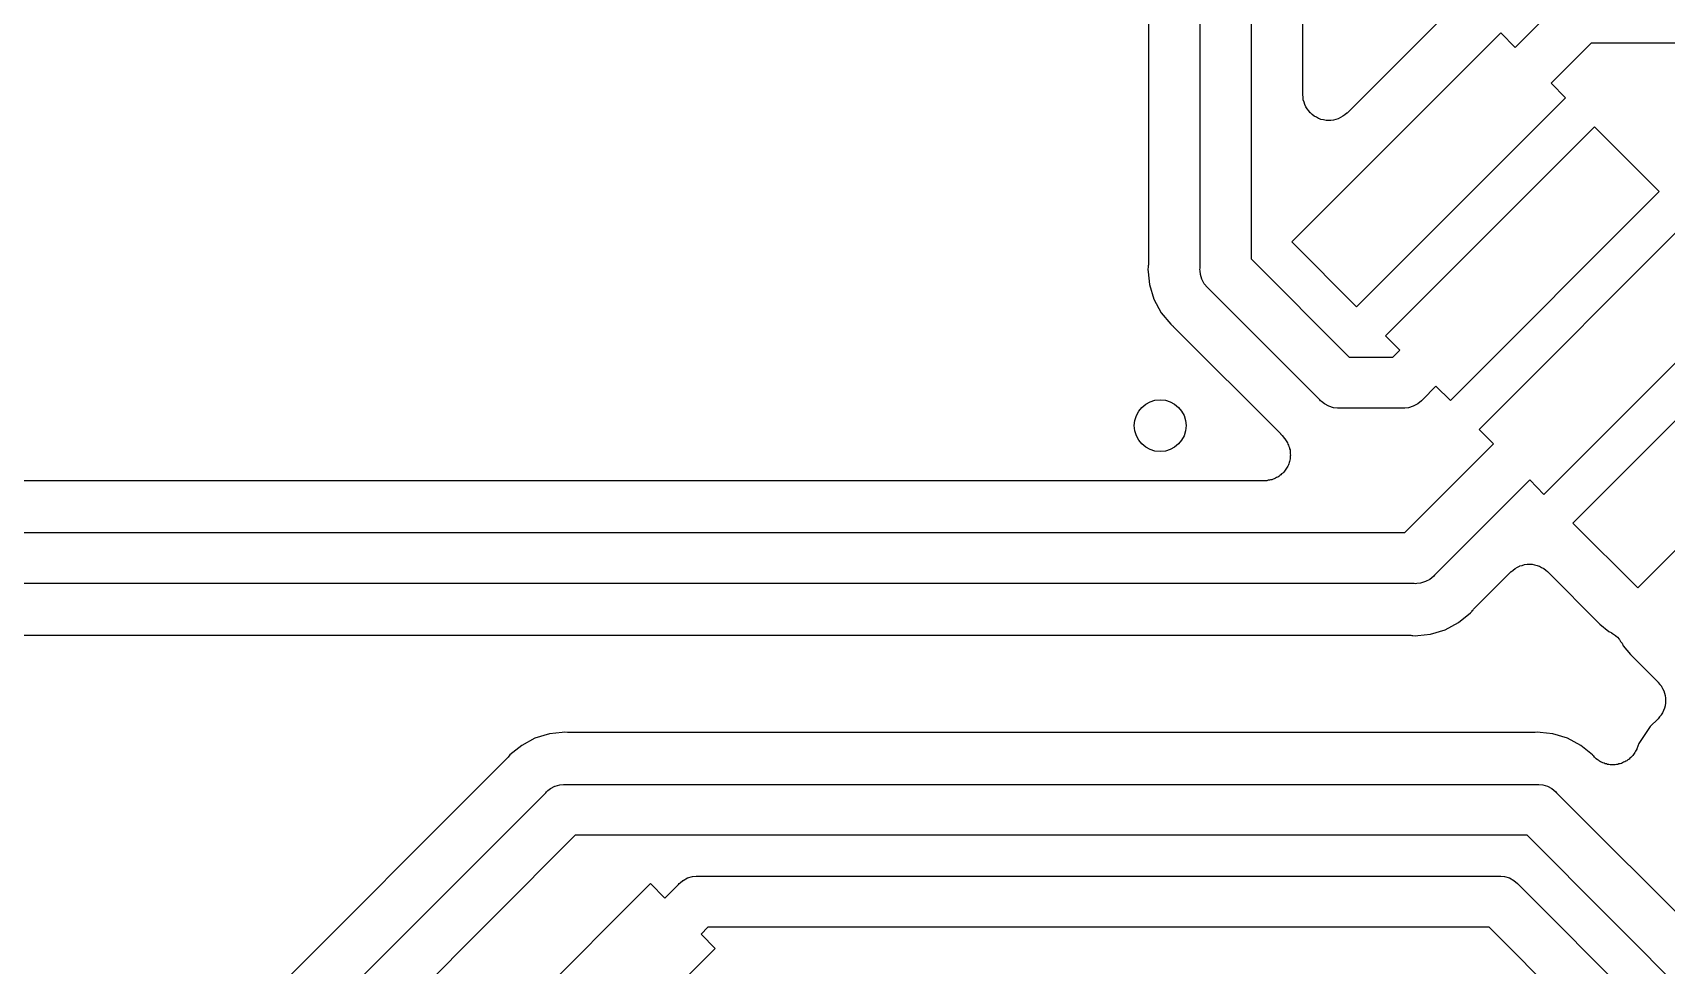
# Model space of a CAD drawing. Extents: x 150.4 to 195, y -135.4 to -96.2.
# Drawn here: x 161.87 to 169.88, y -118.75 to -114.17 of the extents above; entities that cross this region are included whole.
import ezdxf

# ---------------------------------------------------------------- set-up
doc = ezdxf.new("R2010")
doc.units = 0
doc.header["$MEASUREMENT"] = 0
doc.layers.add('BLACK', color=7, linetype='CONTINUOUS')

msp = doc.modelspace()

# ---------------------------------------------------------------- linework, layer by layer
at = {"layer": 'BLACK', "linetype": 'CONTINUOUS'}
for p, q in [((167.596, -115.328), (167.596, -112.073)), ((167.846, -112.118), (167.846, -115.282)), ((168.1, -114.477), (168.1, -112.276)), ((167.342, -113.087), (167.342, -115.309)), ((168.886, -113.998), (168.317, -114.567)), ((169.142, -114.245), (169.371, -114.016)), ((168.046, -115.199), (169.071, -114.174)), ((169.071, -114.174), (169.142, -114.245)), ((169.515, -114.225), (169.319, -114.421)), ((177.961, -114.225), (169.515, -114.225)), ((169.319, -114.421), (169.389, -114.492)), ((168.101, -114.489), (168.1, -114.477)), ((168.102, -114.501), (168.101, -114.489)), ((168.102, -114.502), (168.102, -114.501)), ((168.102, -114.501), (168.102, -114.501)), ((168.106, -114.513), (168.102, -114.502)), ((168.109, -114.525), (168.106, -114.513)), ((168.115, -114.536), (168.109, -114.525)), ((168.109, -114.525), (168.109, -114.525)), ((168.109, -114.525), (168.109, -114.525)), ((168.121, -114.547), (168.115, -114.536)), ((168.129, -114.557), (168.121, -114.547)), ((168.121, -114.547), (168.121, -114.547)), ((168.121, -114.547), (168.121, -114.547)), ((169.389, -114.492), (168.364, -115.517)), ((168.136, -114.566), (168.129, -114.557)), ((168.137, -114.566), (168.136, -114.566)), ((168.146, -114.574), (168.137, -114.566)), ((168.137, -114.566), (168.137, -114.566)), ((168.156, -114.582), (168.146, -114.574)), ((168.167, -114.588), (168.156, -114.582)), ((168.156, -114.582), (168.156, -114.582)), ((168.156, -114.582), (168.156, -114.582)), ((168.177, -114.594), (168.167, -114.588)), ((168.178, -114.594), (168.177, -114.594)), ((168.189, -114.598), (168.178, -114.594)), ((168.178, -114.594), (168.178, -114.594)), ((168.201, -114.601), (168.189, -114.598)), ((168.214, -114.603), (168.201, -114.601)), ((168.201, -114.601), (168.201, -114.601)), ((168.201, -114.601), (168.201, -114.601)), ((168.226, -114.604), (168.214, -114.603)), ((168.238, -114.603), (168.226, -114.604)), ((168.226, -114.604), (168.226, -114.604)), ((168.226, -114.604), (168.226, -114.604)), ((168.25, -114.602), (168.238, -114.603)), ((168.251, -114.602), (168.25, -114.602)), ((168.25, -114.602), (168.25, -114.602)), ((168.262, -114.598), (168.251, -114.602)), ((168.274, -114.595), (168.262, -114.598)), ((168.285, -114.589), (168.274, -114.595)), ((168.274, -114.595), (168.274, -114.595)), ((168.274, -114.595), (168.274, -114.595)), ((168.296, -114.583), (168.285, -114.589)), ((168.306, -114.576), (168.296, -114.583)), ((168.296, -114.583), (168.296, -114.583)), ((168.296, -114.583), (168.296, -114.583)), ((168.315, -114.568), (168.306, -114.576)), ((168.316, -114.568), (168.315, -114.568)), ((168.317, -114.567), (168.316, -114.568)), ((168.316, -114.568), (168.316, -114.568)), ((168.316, -114.568), (168.316, -114.568)), ((168.506, -115.659), (169.531, -114.634)), ((169.531, -114.634), (169.849, -114.952)), ((169.849, -114.952), (168.824, -115.977)), ((168.965, -116.119), (169.99, -115.093)), ((168.364, -115.517), (168.046, -115.199)), ((167.341, -115.322), (167.34, -115.334)), ((167.34, -115.334), (167.341, -115.346)), ((167.342, -115.311), (167.341, -115.316)), ((167.341, -115.316), (167.341, -115.322)), ((167.341, -115.346), (167.341, -115.346)), ((167.341, -115.346), (167.347, -115.408)), ((167.342, -115.309), (167.342, -115.311)), ((167.595, -115.334), (167.596, -115.328)), ((167.596, -115.34), (167.595, -115.334)), ((167.598, -115.358), (167.596, -115.34)), ((167.596, -115.34), (167.596, -115.34)), ((167.846, -115.282), (168.327, -115.764)), ((167.347, -115.408), (167.369, -115.48)), ((167.605, -115.382), (167.598, -115.358)), ((167.616, -115.404), (167.605, -115.382)), ((167.632, -115.423), (167.616, -115.404)), ((167.637, -115.427), (167.632, -115.423)), ((168.183, -115.973), (167.637, -115.427)), ((170.309, -115.411), (169.283, -116.437)), ((167.369, -115.48), (167.404, -115.546)), ((167.404, -115.546), (167.452, -115.603)), ((169.425, -116.578), (170.45, -115.553)), ((167.452, -115.603), (167.461, -115.611)), ((167.461, -115.611), (167.463, -115.612)), ((167.463, -115.612), (167.466, -115.616)), ((167.466, -115.616), (167.471, -115.62)), ((167.471, -115.62), (167.99, -116.139)), ((168.576, -115.73), (168.506, -115.659)), ((168.542, -115.764), (168.576, -115.73)), ((168.327, -115.764), (168.542, -115.764)), ((168.753, -115.906), (168.687, -115.973)), ((168.824, -115.977), (168.753, -115.906)), ((170.768, -115.871), (169.743, -116.896)), ((168.187, -115.978), (168.183, -115.973)), ((168.192, -115.981), (168.187, -115.978)), ((168.206, -115.993), (168.192, -115.981)), ((168.192, -115.981), (168.192, -115.981)), ((168.683, -115.978), (168.664, -115.993)), ((168.687, -115.973), (168.683, -115.978)), ((168.228, -116.005), (168.206, -115.993)), ((168.251, -116.012), (168.228, -116.005)), ((168.27, -116.014), (168.251, -116.012)), ((168.276, -116.014), (168.27, -116.014)), ((168.27, -116.014), (168.27, -116.014)), ((168.282, -116.014), (168.276, -116.014)), ((168.588, -116.014), (168.282, -116.014)), ((168.594, -116.014), (168.588, -116.014)), ((168.6, -116.014), (168.594, -116.014)), ((168.618, -116.012), (168.6, -116.014)), ((168.6, -116.014), (168.6, -116.014)), ((168.642, -116.005), (168.618, -116.012)), ((168.664, -115.993), (168.642, -116.005)), ((167.99, -116.139), (167.991, -116.14)), ((167.991, -116.14), (167.995, -116.145)), ((167.995, -116.145), (167.999, -116.148)), ((167.999, -116.148), (168.01, -116.163)), ((169.036, -116.189), (168.965, -116.119)), ((168.01, -116.163), (168.011, -116.164)), ((168.011, -116.164), (168.015, -116.169)), ((168.015, -116.169), (168.018, -116.174)), ((168.018, -116.174), (168.021, -116.179)), ((168.021, -116.179), (168.025, -116.185)), ((168.025, -116.185), (168.027, -116.19)), ((168.027, -116.19), (168.03, -116.196)), ((168.03, -116.196), (168.032, -116.202)), ((168.032, -116.202), (168.034, -116.208)), ((168.034, -116.208), (168.035, -116.214)), ((168.035, -116.214), (168.037, -116.219)), ((168.037, -116.219), (168.037, -116.226)), ((168.037, -116.226), (168.038, -116.232)), ((168.601, -116.624), (169.036, -116.189)), ((168.02, -116.309), (168.017, -116.314)), ((168.023, -116.304), (168.02, -116.309)), ((168.026, -116.298), (168.023, -116.304)), ((168.029, -116.292), (168.026, -116.298)), ((168.031, -116.287), (168.029, -116.292)), ((168.033, -116.281), (168.031, -116.287)), ((168.034, -116.275), (168.033, -116.281)), ((168.036, -116.269), (168.034, -116.275)), ((168.037, -116.263), (168.036, -116.269)), ((168.038, -116.257), (168.037, -116.263)), ((168.038, -116.232), (168.038, -116.238)), ((168.038, -116.238), (168.039, -116.244)), ((168.039, -116.244), (168.038, -116.25)), ((168.038, -116.25), (168.038, -116.257)), ((167.912, -116.37), (161.058, -116.37)), ((167.918, -116.37), (167.912, -116.37)), ((167.924, -116.37), (167.918, -116.37)), ((167.93, -116.368), (167.924, -116.37)), ((167.937, -116.368), (167.93, -116.368)), ((167.942, -116.366), (167.937, -116.368)), ((167.948, -116.365), (167.942, -116.366)), ((167.954, -116.362), (167.948, -116.365)), ((167.96, -116.361), (167.954, -116.362)), ((167.966, -116.358), (167.96, -116.361)), ((167.971, -116.355), (167.966, -116.358)), ((167.977, -116.352), (167.971, -116.355)), ((167.982, -116.349), (167.977, -116.352)), ((167.987, -116.345), (167.982, -116.349)), ((167.992, -116.342), (167.987, -116.345)), ((167.996, -116.337), (167.992, -116.342)), ((168.001, -116.333), (167.996, -116.337)), ((168.005, -116.329), (168.001, -116.333)), ((168.01, -116.324), (168.005, -116.329)), ((168.013, -116.319), (168.01, -116.324)), ((168.017, -116.314), (168.013, -116.319)), ((169.213, -116.366), (168.746, -116.833)), ((169.283, -116.437), (169.213, -116.366)), ((160.713, -116.624), (168.601, -116.624)), ((169.743, -116.896), (169.425, -116.578)), ((169.153, -116.794), (169.163, -116.789)), ((169.163, -116.789), (169.164, -116.788)), ((169.164, -116.788), (169.176, -116.785)), ((169.164, -116.788), (169.164, -116.788)), ((169.176, -116.785), (169.187, -116.781)), ((169.187, -116.781), (169.188, -116.781)), ((169.188, -116.781), (169.2, -116.78)), ((169.188, -116.781), (169.188, -116.781)), ((169.2, -116.78), (169.212, -116.779)), ((169.212, -116.779), (169.212, -116.779)), ((169.212, -116.779), (169.213, -116.779)), ((169.213, -116.779), (169.225, -116.78)), ((169.225, -116.78), (169.236, -116.782)), ((169.236, -116.782), (169.237, -116.782)), ((169.237, -116.782), (169.237, -116.782)), ((169.237, -116.782), (169.249, -116.785)), ((169.249, -116.785), (169.26, -116.789)), ((169.26, -116.789), (169.261, -116.789)), ((169.261, -116.789), (169.261, -116.789)), ((169.261, -116.789), (169.271, -116.795)), ((168.677, -116.872), (168.659, -116.874)), ((168.701, -116.865), (168.677, -116.872)), ((168.723, -116.854), (168.701, -116.865)), ((168.742, -116.838), (168.723, -116.854)), ((168.746, -116.833), (168.742, -116.838)), ((168.938, -117), (169.122, -116.816)), ((169.122, -116.816), (169.123, -116.815)), ((169.122, -116.816), (169.122, -116.816)), ((169.122, -116.816), (169.122, -116.816)), ((169.122, -116.816), (169.122, -116.816)), ((169.123, -116.815), (169.132, -116.808)), ((169.132, -116.808), (169.141, -116.8)), ((169.141, -116.8), (169.142, -116.8)), ((169.142, -116.8), (169.153, -116.794)), ((169.142, -116.8), (169.142, -116.8)), ((169.271, -116.795), (169.282, -116.801)), ((169.282, -116.801), (169.282, -116.801)), ((169.282, -116.801), (169.283, -116.801)), ((169.283, -116.801), (169.292, -116.809)), ((169.292, -116.809), (169.301, -116.816)), ((169.301, -116.816), (169.558, -117.073)), ((168.647, -116.874), (160.668, -116.874)), ((168.653, -116.875), (168.647, -116.874)), ((168.659, -116.874), (168.653, -116.875)), ((168.659, -116.874), (168.659, -116.874)), ((168.864, -117.066), (168.922, -117.018)), ((168.922, -117.018), (168.93, -117.009)), ((168.93, -117.009), (168.931, -117.007)), ((168.931, -117.007), (168.935, -117.004)), ((168.935, -117.004), (168.938, -117)), ((168.727, -117.123), (168.799, -117.101)), ((168.799, -117.101), (168.864, -117.066)), ((169.558, -117.073), (169.601, -117.109)), ((169.601, -117.109), (169.613, -117.115)), ((160.686, -117.128), (168.628, -117.128)), ((168.628, -117.128), (168.63, -117.128)), ((168.63, -117.128), (168.635, -117.129)), ((168.635, -117.129), (168.64, -117.129)), ((168.64, -117.129), (168.653, -117.13)), ((168.653, -117.13), (168.665, -117.129)), ((168.665, -117.129), (168.727, -117.123)), ((168.665, -117.129), (168.665, -117.129)), ((169.613, -117.115), (169.614, -117.115)), ((169.614, -117.115), (169.614, -117.115)), ((169.614, -117.115), (169.614, -117.115)), ((169.614, -117.115), (169.615, -117.116)), ((169.615, -117.116), (169.625, -117.123)), ((169.625, -117.123), (169.634, -117.129)), ((169.634, -117.129), (169.635, -117.13)), ((169.635, -117.13), (169.635, -117.13)), ((169.635, -117.13), (169.644, -117.138)), ((169.644, -117.138), (169.652, -117.147)), ((169.652, -117.147), (169.652, -117.147)), ((169.652, -117.147), (169.653, -117.148)), ((169.653, -117.148), (169.659, -117.158)), ((169.659, -117.158), (169.666, -117.167)), ((169.666, -117.167), (169.672, -117.18)), ((169.672, -117.18), (169.708, -117.223)), ((169.708, -117.223), (169.843, -117.358)), ((169.843, -117.358), (169.843, -117.359)), ((169.843, -117.359), (169.843, -117.359)), ((169.843, -117.359), (169.843, -117.359)), ((169.843, -117.359), (169.844, -117.359)), ((169.844, -117.359), (169.851, -117.369)), ((169.851, -117.369), (169.859, -117.378)), ((169.859, -117.378), (169.859, -117.378)), ((169.859, -117.378), (169.859, -117.379)), ((169.859, -117.379), (169.865, -117.389)), ((169.865, -117.389), (169.871, -117.4)), ((169.871, -117.4), (169.871, -117.4)), ((169.871, -117.4), (169.871, -117.401)), ((169.871, -117.401), (169.874, -117.412)), ((169.874, -117.412), (169.878, -117.424)), ((169.878, -117.424), (169.878, -117.424)), ((169.878, -117.424), (169.878, -117.424)), ((169.878, -117.424), (169.879, -117.436)), ((169.864, -117.508), (169.858, -117.518)), ((169.87, -117.497), (169.864, -117.508)), ((169.874, -117.485), (169.87, -117.497)), ((169.87, -117.497), (169.87, -117.497)), ((169.87, -117.497), (169.87, -117.497)), ((169.877, -117.474), (169.874, -117.485)), ((169.879, -117.461), (169.877, -117.473)), ((169.877, -117.473), (169.877, -117.473)), ((169.877, -117.473), (169.877, -117.474)), ((169.879, -117.436), (169.88, -117.448)), ((169.88, -117.449), (169.879, -117.461)), ((169.88, -117.448), (169.88, -117.449)), ((169.88, -117.449), (169.88, -117.449)), ((169.805, -117.576), (169.749, -117.659)), ((169.843, -117.538), (169.805, -117.576)), ((169.85, -117.528), (169.843, -117.538)), ((169.858, -117.519), (169.85, -117.528)), ((169.858, -117.518), (169.858, -117.519)), ((169.858, -117.519), (169.858, -117.519)), ((164.267, -117.668), (164.209, -117.715)), ((164.332, -117.632), (164.267, -117.668)), ((164.404, -117.611), (164.332, -117.632)), ((164.466, -117.605), (164.404, -117.611)), ((164.478, -117.603), (164.466, -117.605)), ((164.466, -117.605), (164.466, -117.605)), ((164.491, -117.605), (164.478, -117.603)), ((164.496, -117.605), (164.491, -117.605)), ((164.501, -117.605), (164.496, -117.605)), ((164.503, -117.605), (164.501, -117.605)), ((169.227, -117.605), (164.503, -117.605)), ((169.233, -117.605), (169.227, -117.605)), ((169.238, -117.605), (169.233, -117.605)), ((169.24, -117.605), (169.238, -117.605)), ((169.252, -117.603), (169.24, -117.605)), ((169.264, -117.605), (169.252, -117.603)), ((169.326, -117.611), (169.264, -117.605)), ((169.264, -117.605), (169.264, -117.605)), ((169.398, -117.632), (169.326, -117.611)), ((169.464, -117.668), (169.398, -117.632)), ((169.521, -117.715), (169.464, -117.668)), ((169.749, -117.659), (169.738, -117.685)), ((164.193, -117.734), (161.495, -120.432)), ((164.196, -117.73), (164.193, -117.734)), ((164.2, -117.726), (164.196, -117.73)), ((164.201, -117.725), (164.2, -117.726)), ((164.209, -117.715), (164.201, -117.725)), ((169.523, -117.717), (169.521, -117.715)), ((169.527, -117.721), (169.523, -117.717)), ((169.531, -117.726), (169.527, -117.721)), ((169.536, -117.73), (169.531, -117.726)), ((169.54, -117.734), (169.536, -117.73)), ((169.545, -117.738), (169.54, -117.734)), ((169.55, -117.741), (169.545, -117.738)), ((169.556, -117.745), (169.55, -117.741)), ((169.561, -117.748), (169.556, -117.745)), ((169.566, -117.75), (169.561, -117.748)), ((169.572, -117.753), (169.566, -117.75)), ((169.578, -117.755), (169.572, -117.753)), ((169.584, -117.758), (169.578, -117.755)), ((169.668, -117.754), (169.663, -117.756)), ((169.674, -117.751), (169.668, -117.754)), ((169.68, -117.749), (169.674, -117.751)), ((169.685, -117.745), (169.68, -117.749)), ((169.69, -117.743), (169.685, -117.745)), ((169.695, -117.739), (169.69, -117.743)), ((169.701, -117.735), (169.695, -117.739)), ((169.705, -117.731), (169.701, -117.735)), ((169.71, -117.727), (169.705, -117.731)), ((169.714, -117.722), (169.71, -117.727)), ((169.719, -117.718), (169.714, -117.722)), ((169.722, -117.713), (169.719, -117.718)), ((169.726, -117.708), (169.722, -117.713)), ((169.729, -117.703), (169.726, -117.708)), ((169.732, -117.697), (169.729, -117.703)), ((169.735, -117.692), (169.732, -117.697)), ((169.738, -117.687), (169.735, -117.692)), ((169.738, -117.685), (169.738, -117.687)), ((169.59, -117.759), (169.584, -117.758)), ((169.595, -117.761), (169.59, -117.759)), ((169.602, -117.761), (169.595, -117.761)), ((169.608, -117.763), (169.602, -117.761)), ((169.614, -117.763), (169.608, -117.763)), ((169.62, -117.763), (169.614, -117.763)), ((169.626, -117.763), (169.62, -117.763)), ((169.633, -117.763), (169.626, -117.763)), ((169.639, -117.762), (169.633, -117.763)), ((169.645, -117.761), (169.639, -117.762)), ((169.651, -117.759), (169.645, -117.761)), ((169.657, -117.758), (169.651, -117.759)), ((169.663, -117.756), (169.657, -117.758)), ((161.56, -120.725), (164.385, -117.9)), ((164.385, -117.9), (164.389, -117.895)), ((164.389, -117.895), (164.396, -117.89)), ((164.396, -117.89), (164.408, -117.88)), ((164.408, -117.88), (164.43, -117.868)), ((164.43, -117.868), (164.432, -117.868)), ((164.432, -117.868), (164.454, -117.861)), ((164.454, -117.861), (164.472, -117.859)), ((164.472, -117.859), (164.472, -117.859)), ((164.472, -117.859), (164.478, -117.859)), ((164.478, -117.859), (164.484, -117.859)), ((164.484, -117.859), (169.246, -117.859)), ((169.246, -117.859), (169.252, -117.859)), ((169.252, -117.859), (169.258, -117.859)), ((169.258, -117.859), (169.258, -117.859)), ((169.258, -117.859), (169.277, -117.861)), ((169.277, -117.861), (169.3, -117.868)), ((169.3, -117.868), (169.322, -117.88)), ((169.322, -117.88), (169.341, -117.895)), ((169.341, -117.895), (169.345, -117.9)), ((169.345, -117.9), (170.299, -118.854)), ((164.53, -118.109), (161.763, -120.876)), ((169.2, -118.109), (164.53, -118.109)), ((170.154, -119.063), (169.2, -118.109)), ((165.081, -118.318), (165.105, -118.311)), ((165.105, -118.311), (165.123, -118.309)), ((165.123, -118.309), (165.123, -118.309)), ((165.123, -118.309), (165.129, -118.309)), ((165.129, -118.309), (165.135, -118.309)), ((165.135, -118.309), (169.06, -118.309)), ((169.06, -118.309), (169.066, -118.309)), ((169.066, -118.309), (169.072, -118.309)), ((169.072, -118.309), (169.072, -118.309)), ((169.072, -118.309), (169.09, -118.311)), ((169.09, -118.311), (169.114, -118.318)), ((163.874, -119.371), (164.899, -118.346)), ((164.899, -118.346), (164.97, -118.417)), ((164.97, -118.417), (165.036, -118.35)), ((165.036, -118.35), (165.04, -118.346)), ((165.04, -118.346), (165.045, -118.342)), ((165.045, -118.342), (165.058, -118.331)), ((165.045, -118.342), (165.045, -118.342)), ((165.058, -118.331), (165.059, -118.33)), ((165.059, -118.33), (165.081, -118.318)), ((169.114, -118.318), (169.135, -118.33)), ((169.135, -118.33), (169.154, -118.346)), ((169.154, -118.346), (169.158, -118.35)), ((169.158, -118.35), (172.247, -121.439)), ((165.181, -118.559), (165.147, -118.593)), ((165.147, -118.593), (165.217, -118.664)), ((169.014, -118.559), (165.181, -118.559)), ((172.07, -121.616), (169.014, -118.559)), ((165.217, -118.664), (164.192, -119.689))]:
    msp.add_line(p, q, dxfattribs=at)
at = {"layer": 'BLACK'}
msp.add_circle((167.4, -116.1), 0.127, dxfattribs=at)

doc.saveas('drawing.dxf')
